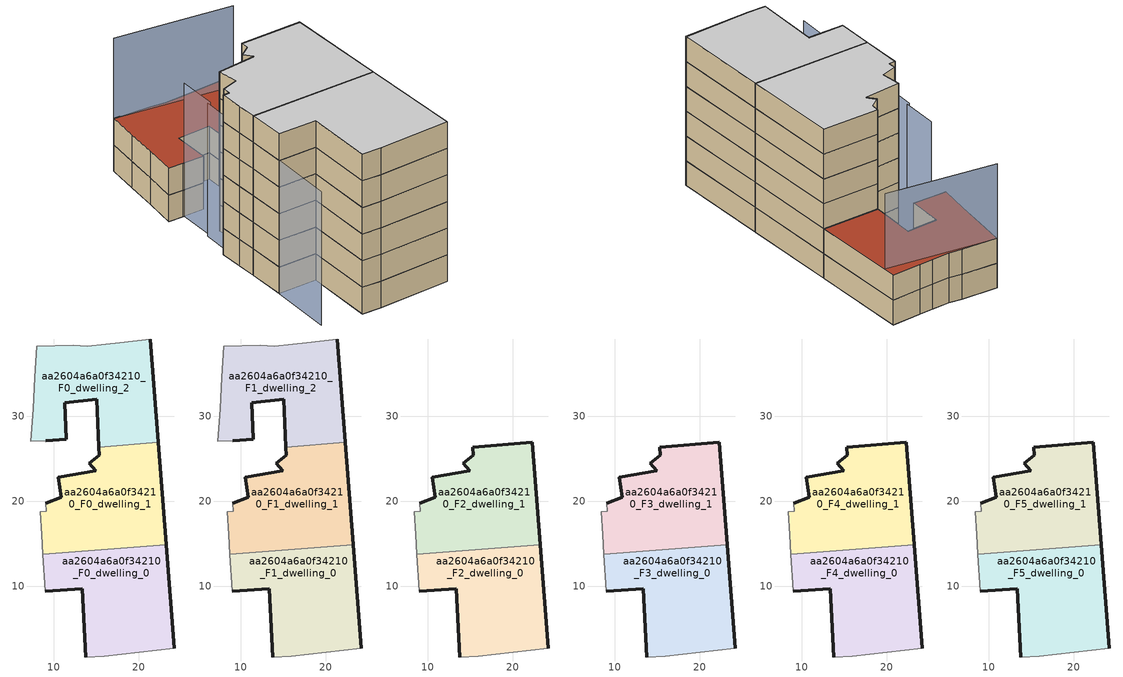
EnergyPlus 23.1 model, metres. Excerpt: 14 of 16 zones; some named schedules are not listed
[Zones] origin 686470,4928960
aa2604a6a0f34210_F0_dwelling_0
 floor ground (EU_floor_Construction): 24.16,2.72 23.22,14.89 8.69,13.77 8.98,9.4 13.36,9.73 13.74,1.69 15.95,1.8 z0
 wall outside (EU_wall_Construction): 13.74,1.69 13.36,9.73 8.98,9.4 / 23.22,14.89 24.16,2.72 z0:3
 wall adiabatic (EU_wall_Construction): 8.98,9.4 8.69,13.77 / 24.16,2.72 15.95,1.8 13.74,1.69 z0:3
 wall to aa2604a6a0f34210_F0_dwelling_1 (EU_wall_Construction): 8.69,13.77 23.22,14.89 z0:3
aa2604a6a0f34210_F0_dwelling_1
 floor ground (EU_floor_Construction): 23.22,14.89 22.3,26.93 15.27,26.39 15.31,25.44 14.15,24.48 14.95,23.6 10.49,22.86 10.89,20.5 9.04,19.77 9.13,18.84 8.37,18.78 8.55,16.07 8.69,13.77 z0
 wall outside (EU_wall_Construction): 9.04,19.77 10.89,20.5 10.49,22.86 14.95,23.6 14.15,24.48 15.31,25.44 15.27,26.39 / 22.3,26.93 23.22,14.89 z0:3
 wall adiabatic (EU_wall_Construction): 8.69,13.77 8.55,16.07 8.37,18.78 9.13,18.84 9.04,19.77 z0:3
 wall to aa2604a6a0f34210_F0_dwelling_2 (EU_wall_Construction): 15.27,26.39 22.3,26.93 z0:3
aa2604a6a0f34210_F0_dwelling_2
 floor ground (EU_floor_Construction): 22.3,26.93 21.34,39.1 17.77,38.66 16.1,38.46 13.91,38.24 12.3,38.34 7.96,38.26 7.76,34.59 7.55,30.92 7.28,27.08 9.03,27.15 11.48,27.32 11.29,31.59 15.06,32.02 15.27,26.39 z0
 wall outside (EU_wall_Construction): 21.34,39.1 22.3,26.93 / 15.27,26.39 15.06,32.02 11.29,31.59 11.48,27.32 9.03,27.15 z0:3
 wall adiabatic (EU_wall_Construction): 9.03,27.15 7.28,27.08 7.55,30.92 7.76,34.59 7.96,38.26 12.3,38.34 13.91,38.24 16.1,38.46 17.77,38.66 21.34,39.1 z0:3
aa2604a6a0f34210_F1_dwelling_0
 floor to aa2604a6a0f34210_F0_dwelling_0 (EU_floor_Construction): 24.16,2.72 23.22,14.89 8.69,13.77 8.98,9.4 13.36,9.73 13.74,1.69 15.95,1.8 z3
 wall outside (EU_wall_Construction): 13.74,1.69 13.36,9.73 8.98,9.4 / 23.22,14.89 24.16,2.72 z3:6
 wall adiabatic (EU_wall_Construction): 8.98,9.4 8.69,13.77 / 24.16,2.72 15.95,1.8 13.74,1.69 z3:6
 wall to aa2604a6a0f34210_F1_dwelling_1 (EU_wall_Construction): 8.69,13.77 23.22,14.89 z3:6
aa2604a6a0f34210_F1_dwelling_1
 floor to aa2604a6a0f34210_F0_dwelling_1 (EU_floor_Construction): 23.22,14.89 22.3,26.93 15.27,26.39 15.31,25.44 14.15,24.48 14.95,23.6 10.49,22.86 10.89,20.5 9.04,19.77 9.13,18.84 8.37,18.78 8.55,16.07 8.69,13.77 z3
 wall outside (EU_wall_Construction): 9.04,19.77 10.89,20.5 10.49,22.86 14.95,23.6 14.15,24.48 15.31,25.44 15.27,26.39 / 22.3,26.93 23.22,14.89 z3:6
 wall adiabatic (EU_wall_Construction): 8.69,13.77 8.55,16.07 8.37,18.78 9.13,18.84 9.04,19.77 z3:6
 wall to aa2604a6a0f34210_F1_dwelling_2 (EU_wall_Construction): 15.27,26.39 22.3,26.93 z3:6
aa2604a6a0f34210_F1_dwelling_2
 floor to aa2604a6a0f34210_F0_dwelling_2 (EU_floor_Construction): 22.3,26.93 21.34,39.1 17.77,38.66 16.1,38.46 13.91,38.24 12.3,38.34 7.96,38.26 7.76,34.59 7.55,30.92 7.28,27.08 9.03,27.15 11.48,27.32 11.29,31.59 15.06,32.02 15.27,26.39 z3
 wall outside (EU_wall_Construction): 21.34,39.1 22.3,26.93 / 15.27,26.39 15.06,32.02 11.29,31.59 11.48,27.32 9.03,27.15 z3:6
 wall adiabatic (EU_wall_Construction): 9.03,27.15 7.28,27.08 7.55,30.92 7.76,34.59 7.96,38.26 12.3,38.34 13.91,38.24 16.1,38.46 17.77,38.66 21.34,39.1 z3:6
 roof outside (EU_roof_Construction): 21.34,39.1 22.3,26.93 15.27,26.39 15.06,32.02 11.29,31.59 11.48,27.32 9.03,27.15 7.28,27.08 7.55,30.92 7.76,34.59 7.96,38.26 12.3,38.34 13.91,38.24 16.1,38.46 17.77,38.66 z6
aa2604a6a0f34210_F2_dwelling_0
 floor to aa2604a6a0f34210_F1_dwelling_0 (EU_floor_Construction): 24.16,2.72 23.22,14.89 8.69,13.77 8.98,9.4 13.36,9.73 13.74,1.69 15.95,1.8 z6
 wall outside (EU_wall_Construction): 13.74,1.69 13.36,9.73 8.98,9.4 / 23.22,14.89 24.16,2.72 z6:9
 wall adiabatic (EU_wall_Construction): 8.98,9.4 8.69,13.77 / 24.16,2.72 15.95,1.8 13.74,1.69 z6:9
 wall to aa2604a6a0f34210_F2_dwelling_1 (EU_wall_Construction): 8.69,13.77 23.22,14.89 z6:9
aa2604a6a0f34210_F2_dwelling_1
 floor to aa2604a6a0f34210_F1_dwelling_1 (EU_floor_Construction): 23.22,14.89 22.3,26.93 15.27,26.39 15.31,25.44 14.15,24.48 14.95,23.6 10.49,22.86 10.89,20.5 9.04,19.77 9.13,18.84 8.37,18.78 8.55,16.07 8.69,13.77 z6
 wall outside (EU_wall_Construction): 9.04,19.77 10.89,20.5 10.49,22.86 14.95,23.6 14.15,24.48 15.31,25.44 15.27,26.39 22.3,26.93 23.22,14.89 z6:9
 wall adiabatic (EU_wall_Construction): 8.69,13.77 8.55,16.07 8.37,18.78 9.13,18.84 9.04,19.77 z6:9
aa2604a6a0f34210_F3_dwelling_0
 floor to aa2604a6a0f34210_F2_dwelling_0 (EU_floor_Construction): 24.16,2.72 23.22,14.89 8.69,13.77 8.98,9.4 13.36,9.73 13.74,1.69 15.95,1.8 z9
 wall outside (EU_wall_Construction): 13.74,1.69 13.36,9.73 8.98,9.4 / 23.22,14.89 24.16,2.72 z9:12
 wall adiabatic (EU_wall_Construction): 8.98,9.4 8.69,13.77 / 24.16,2.72 15.95,1.8 13.74,1.69 z9:12
 wall to aa2604a6a0f34210_F3_dwelling_1 (EU_wall_Construction): 8.69,13.77 23.22,14.89 z9:12
aa2604a6a0f34210_F3_dwelling_1
 floor to aa2604a6a0f34210_F2_dwelling_1 (EU_floor_Construction): 23.22,14.89 22.3,26.93 15.27,26.39 15.31,25.44 14.15,24.48 14.95,23.6 10.49,22.86 10.89,20.5 9.04,19.77 9.13,18.84 8.37,18.78 8.55,16.07 8.69,13.77 z9
 wall outside (EU_wall_Construction): 9.04,19.77 10.89,20.5 10.49,22.86 14.95,23.6 14.15,24.48 15.31,25.44 15.27,26.39 22.3,26.93 23.22,14.89 z9:12
 wall adiabatic (EU_wall_Construction): 8.69,13.77 8.55,16.07 8.37,18.78 9.13,18.84 9.04,19.77 z9:12
aa2604a6a0f34210_F4_dwelling_0
 floor to aa2604a6a0f34210_F3_dwelling_0 (EU_floor_Construction): 24.16,2.72 23.22,14.89 8.69,13.77 8.98,9.4 13.36,9.73 13.74,1.69 15.95,1.8 z12
 wall outside (EU_wall_Construction): 13.74,1.69 13.36,9.73 8.98,9.4 / 23.22,14.89 24.16,2.72 z12:15
 wall adiabatic (EU_wall_Construction): 8.98,9.4 8.69,13.77 / 24.16,2.72 15.95,1.8 13.74,1.69 z12:15
 wall to aa2604a6a0f34210_F4_dwelling_1 (EU_wall_Construction): 8.69,13.77 23.22,14.89 z12:15
aa2604a6a0f34210_F4_dwelling_1
 floor to aa2604a6a0f34210_F3_dwelling_1 (EU_floor_Construction): 23.22,14.89 22.3,26.93 15.27,26.39 15.31,25.44 14.15,24.48 14.95,23.6 10.49,22.86 10.89,20.5 9.04,19.77 9.13,18.84 8.37,18.78 8.55,16.07 8.69,13.77 z12
 wall outside (EU_wall_Construction): 9.04,19.77 10.89,20.5 10.49,22.86 14.95,23.6 14.15,24.48 15.31,25.44 15.27,26.39 22.3,26.93 23.22,14.89 z12:15
 wall adiabatic (EU_wall_Construction): 8.69,13.77 8.55,16.07 8.37,18.78 9.13,18.84 9.04,19.77 z12:15
aa2604a6a0f34210_F5_dwelling_0
 floor to aa2604a6a0f34210_F4_dwelling_0 (EU_floor_Construction): 24.16,2.72 23.22,14.89 8.69,13.77 8.98,9.4 13.36,9.73 13.74,1.69 15.95,1.8 z15
 wall outside (EU_wall_Construction): 13.74,1.69 13.36,9.73 8.98,9.4 / 23.22,14.89 24.16,2.72 z15:18
 wall adiabatic (EU_wall_Construction): 8.98,9.4 8.69,13.77 / 24.16,2.72 15.95,1.8 13.74,1.69 z15:18
 wall to aa2604a6a0f34210_F5_dwelling_1 (EU_wall_Construction): 8.69,13.77 23.22,14.89 z15:18
 ceiling to aa2604a6a0f34210_F6_dwelling_0 (EU_floor_Construction): 23.22,14.89 24.16,2.72 15.95,1.8 13.74,1.69 13.36,9.73 8.98,9.4 8.69,13.77 z18
aa2604a6a0f34210_F5_dwelling_1
 floor to aa2604a6a0f34210_F4_dwelling_1 (EU_floor_Construction): 23.22,14.89 22.3,26.93 15.27,26.39 15.31,25.44 14.15,24.48 14.95,23.6 10.49,22.86 10.89,20.5 9.04,19.77 9.13,18.84 8.37,18.78 8.55,16.07 8.69,13.77 z15
 wall outside (EU_wall_Construction): 9.04,19.77 10.89,20.5 10.49,22.86 14.95,23.6 14.15,24.48 15.31,25.44 15.27,26.39 22.3,26.93 23.22,14.89 z15:18
 wall adiabatic (EU_wall_Construction): 8.69,13.77 8.55,16.07 8.37,18.78 9.13,18.84 9.04,19.77 z15:18
 ceiling to aa2604a6a0f34210_F6_dwelling_1 (EU_floor_Construction): 22.3,26.93 23.22,14.89 8.69,13.77 8.55,16.07 8.37,18.78 9.13,18.84 9.04,19.77 10.89,20.5 10.49,22.86 14.95,23.6 14.15,24.48 15.31,25.44 15.27,26.39 z18
shading: 8.79,16.12 9.19,2.02 / 9.03,22.63 9.2,16.08 / 9.12,27.15 9.3,22.64 / 21.23,37.43 7.96,38.26 z0:15
[Building]
EU S2 Campaign: North Axis=0; Terrain=City; Solar Distribution=FullExterior
[Site:Location]
Bologna: Latitude=44.5; Longitude=11.25; Time Zone=1; Elevation=37
[SizingPeriod:WeatherFileDays]
AnnualSizingPeriod: Begin Month=1; Begin Day of Month=1; End Month=12; End Day of Month=31; Day of Week for Start Day=Monday; Use Weather File Daylight Saving Period=No; Use Weather File Rain and Snow Indicators=No
[MATERIAL]
EU_InternalMass_Material: Roughness=MediumRough; Thickness=0.1; Conductivity=1; Density=1800; Specific Heat=900; Thermal Absorptance=0.9; Solar Absorptance=0.7; Visible Absorptance=0.7
[MATERIAL:NOMASS] Roughness=MediumRough; Thermal Absorptance=0.9; Solar Absorptance=0.7; Visible Absorptance=0.7
Name | Thermal Resistance
EU_wall_NoMass | 0.905828
EU_roof_NoMass | 0.37593
EU_floor_NoMass | 0.67114
[CONSTRUCTION]
EU_wall_Construction: EU_wall_NoMass
EU_roof_Construction: EU_roof_NoMass
EU_floor_Construction: EU_floor_NoMass
EU_InternalMass_Construction: EU_InternalMass_Material
[ZONE] Type=1; Multiplier=1; Ceiling Height=autocalculate; Floor Area=autocalculate; Part of Total Floor Area=Yes
Name | Volume
aa2604a6a0f34210_F0_dwelling_0; aa2604a6a0f34210_F1_dwelling_0; aa2604a6a0f34210_F2_dwelling_0; aa2604a6a0f34210_F3_dwelling_0; aa2604a6a0f34210_F4_dwelling_0; aa2604a6a0f34210_F5_dwelling_0; aa2604a6a0f34210_F1_dwelling_2 | 440.001
aa2604a6a0f34210_F0_dwelling_1 | 439.991
aa2604a6a0f34210_F1_dwelling_1; aa2604a6a0f34210_F2_dwelling_1; aa2604a6a0f34210_F3_dwelling_1; aa2604a6a0f34210_F4_dwelling_1; aa2604a6a0f34210_F5_dwelling_1 | 439.99
aa2604a6a0f34210_F0_dwelling_2 | 440.003
[INTERNALMASS] Construction=EU_InternalMass_Construction
Name | Zone or ZoneList | Surface Area
aa2604a6a0f34210_F0_dwelling_0_EU_InternalMass | aa2604a6a0f34210_F0_dwelling_0 | 146.667
aa2604a6a0f34210_F0_dwelling_1_EU_InternalMass | aa2604a6a0f34210_F0_dwelling_1 | 146.664
aa2604a6a0f34210_F0_dwelling_2_EU_InternalMass | aa2604a6a0f34210_F0_dwelling_2 | 146.667
aa2604a6a0f34210_F1_dwelling_0_EU_InternalMass | aa2604a6a0f34210_F1_dwelling_0 | 146.667
aa2604a6a0f34210_F1_dwelling_1_EU_InternalMass | aa2604a6a0f34210_F1_dwelling_1 | 146.664
aa2604a6a0f34210_F1_dwelling_2_EU_InternalMass | aa2604a6a0f34210_F1_dwelling_2 | 146.667
aa2604a6a0f34210_F2_dwelling_0_EU_InternalMass | aa2604a6a0f34210_F2_dwelling_0 | 220.002
aa2604a6a0f34210_F2_dwelling_1_EU_InternalMass | aa2604a6a0f34210_F2_dwelling_1 | 219.993
aa2604a6a0f34210_F3_dwelling_0_EU_InternalMass | aa2604a6a0f34210_F3_dwelling_0 | 220.002
aa2604a6a0f34210_F3_dwelling_1_EU_InternalMass | aa2604a6a0f34210_F3_dwelling_1 | 219.993
aa2604a6a0f34210_F4_dwelling_0_EU_InternalMass | aa2604a6a0f34210_F4_dwelling_0 | 220.002
aa2604a6a0f34210_F4_dwelling_1_EU_InternalMass | aa2604a6a0f34210_F4_dwelling_1 | 219.993
aa2604a6a0f34210_F5_dwelling_0_EU_InternalMass | aa2604a6a0f34210_F5_dwelling_0 | 220.002
aa2604a6a0f34210_F5_dwelling_1_EU_InternalMass | aa2604a6a0f34210_F5_dwelling_1 | 219.993
[OTHEREQUIPMENT] Fuel Type=Electricity; Design Level Calculation Method=Watts/Area; Power per Zone Floor Area=1; Fraction Latent=0; Fraction Radiant=0; Fraction Lost=0; Carbon Dioxide Generation Rate=0; EndUse Subcategory=EU_Step8_InternalGains
Name | Zone or ZoneList or Space or SpaceList | Schedule
EU_Step8_InternalGain_aa2604a6a0f34210_F0_dwelling_0_f000 | aa2604a6a0f34210_F0_dwelling_0 | EU_Step8_GainSchedule_aa2604a6a0f34210_F0_dwelling_0_f000
EU_Step8_InternalGain_aa2604a6a0f34210_F0_dwelling_1_f000 | aa2604a6a0f34210_F0_dwelling_1 | EU_Step8_GainSchedule_aa2604a6a0f34210_F0_dwelling_1_f000
EU_Step8_InternalGain_aa2604a6a0f34210_F0_dwelling_2_f000 | aa2604a6a0f34210_F0_dwelling_2 | EU_Step8_GainSchedule_aa2604a6a0f34210_F0_dwelling_2_f000
EU_Step8_InternalGain_aa2604a6a0f34210_F1_dwelling_0_f000 | aa2604a6a0f34210_F1_dwelling_0 | EU_Step8_GainSchedule_aa2604a6a0f34210_F1_dwelling_0_f000
EU_Step8_InternalGain_aa2604a6a0f34210_F1_dwelling_1_f000 | aa2604a6a0f34210_F1_dwelling_1 | EU_Step8_GainSchedule_aa2604a6a0f34210_F1_dwelling_1_f000
EU_Step8_InternalGain_aa2604a6a0f34210_F1_dwelling_2_f000 | aa2604a6a0f34210_F1_dwelling_2 | EU_Step8_GainSchedule_aa2604a6a0f34210_F1_dwelling_2_f000
EU_Step8_InternalGain_aa2604a6a0f34210_F2_dwelling_0_f000 | aa2604a6a0f34210_F2_dwelling_0 | EU_Step8_GainSchedule_aa2604a6a0f34210_F2_dwelling_0_f000
EU_Step8_InternalGain_aa2604a6a0f34210_F2_dwelling_1_f000 | aa2604a6a0f34210_F2_dwelling_1 | EU_Step8_GainSchedule_aa2604a6a0f34210_F2_dwelling_1_f000
EU_Step8_InternalGain_aa2604a6a0f34210_F3_dwelling_0_f000 | aa2604a6a0f34210_F3_dwelling_0 | EU_Step8_GainSchedule_aa2604a6a0f34210_F3_dwelling_0_f000
EU_Step8_InternalGain_aa2604a6a0f34210_F3_dwelling_1_f000 | aa2604a6a0f34210_F3_dwelling_1 | EU_Step8_GainSchedule_aa2604a6a0f34210_F3_dwelling_1_f000
EU_Step8_InternalGain_aa2604a6a0f34210_F4_dwelling_0_f000 | aa2604a6a0f34210_F4_dwelling_0 | EU_Step8_GainSchedule_aa2604a6a0f34210_F4_dwelling_0_f000
EU_Step8_InternalGain_aa2604a6a0f34210_F4_dwelling_1_f000 | aa2604a6a0f34210_F4_dwelling_1 | EU_Step8_GainSchedule_aa2604a6a0f34210_F4_dwelling_1_f000
EU_Step8_InternalGain_aa2604a6a0f34210_F5_dwelling_0_f000 | aa2604a6a0f34210_F5_dwelling_0 | EU_Step8_GainSchedule_aa2604a6a0f34210_F5_dwelling_0_f000
EU_Step8_InternalGain_aa2604a6a0f34210_F5_dwelling_1_f000 | aa2604a6a0f34210_F5_dwelling_1 | EU_Step8_GainSchedule_aa2604a6a0f34210_F5_dwelling_1_f000
[ZONEVENTILATION:DESIGNFLOWRATE] Schedule=EU_AlwaysOn; Design Flow Rate Calculation Method=AirChanges/Hour; Air Changes per Hour=0.73129; Ventilation Type=Natural; Fan Pressure Rise=0; Fan Total Efficiency=1; Constant Term Coefficient=1; Temperature Term Coefficient=0; Velocity Term Coefficient=0; Velocity Squared Term Coefficient=0; Minimum Indoor Temperature=-100; Maximum Indoor Temperature=100; Delta Temperature=-100; Minimum Outdoor Temperature=-100; Maximum Outdoor Temperature=100; Maximum Wind Speed=40
Name | Zone or ZoneList or Space or SpaceList
EU_ConstantAir_aa2604a6a0f34210_F0_dwelling_0 | aa2604a6a0f34210_F0_dwelling_0
EU_ConstantAir_aa2604a6a0f34210_F0_dwelling_1 | aa2604a6a0f34210_F0_dwelling_1
EU_ConstantAir_aa2604a6a0f34210_F0_dwelling_2 | aa2604a6a0f34210_F0_dwelling_2
EU_ConstantAir_aa2604a6a0f34210_F1_dwelling_0 | aa2604a6a0f34210_F1_dwelling_0
EU_ConstantAir_aa2604a6a0f34210_F1_dwelling_1 | aa2604a6a0f34210_F1_dwelling_1
EU_ConstantAir_aa2604a6a0f34210_F1_dwelling_2 | aa2604a6a0f34210_F1_dwelling_2
EU_ConstantAir_aa2604a6a0f34210_F2_dwelling_0 | aa2604a6a0f34210_F2_dwelling_0
EU_ConstantAir_aa2604a6a0f34210_F2_dwelling_1 | aa2604a6a0f34210_F2_dwelling_1
EU_ConstantAir_aa2604a6a0f34210_F3_dwelling_0 | aa2604a6a0f34210_F3_dwelling_0
EU_ConstantAir_aa2604a6a0f34210_F3_dwelling_1 | aa2604a6a0f34210_F3_dwelling_1
EU_ConstantAir_aa2604a6a0f34210_F4_dwelling_0 | aa2604a6a0f34210_F4_dwelling_0
EU_ConstantAir_aa2604a6a0f34210_F4_dwelling_1 | aa2604a6a0f34210_F4_dwelling_1
EU_ConstantAir_aa2604a6a0f34210_F5_dwelling_0 | aa2604a6a0f34210_F5_dwelling_0
EU_ConstantAir_aa2604a6a0f34210_F5_dwelling_1 | aa2604a6a0f34210_F5_dwelling_1
[HVACTEMPLATE:THERMOSTAT] Constant Heating Setpoint=20; Constant Cooling Setpoint=50
EU_HeatOnly_aa2604a6a0f34210_F0_dwelling_0; EU_HeatOnly_aa2604a6a0f34210_F0_dwelling_1; EU_HeatOnly_aa2604a6a0f34210_F0_dwelling_2; EU_HeatOnly_aa2604a6a0f34210_F1_dwelling_0; EU_HeatOnly_aa2604a6a0f34210_F1_dwelling_1; EU_HeatOnly_aa2604a6a0f34210_F1_dwelling_2; EU_HeatOnly_aa2604a6a0f34210_F2_dwelling_0; EU_HeatOnly_aa2604a6a0f34210_F2_dwelling_1; EU_HeatOnly_aa2604a6a0f34210_F3_dwelling_0; EU_HeatOnly_aa2604a6a0f34210_F3_dwelling_1; EU_HeatOnly_aa2604a6a0f34210_F4_dwelling_0; EU_HeatOnly_aa2604a6a0f34210_F4_dwelling_1; EU_HeatOnly_aa2604a6a0f34210_F5_dwelling_0; EU_HeatOnly_aa2604a6a0f34210_F5_dwelling_1; EU_HeatOnly_aa2604a6a0f34210_F6_dwelling_0; EU_HeatOnly_aa2604a6a0f34210_F6_dwelling_1
[HVACTEMPLATE:ZONE:IDEALLOADSAIRSYSTEM] System Availability Schedule=EU_AlwaysOn; Maximum Heating Supply Air Temperature=50; Minimum Cooling Supply Air Temperature=13; Maximum Heating Supply Air Humidity Ratio=0.0156; Minimum Cooling Supply Air Humidity Ratio=0.0077; Heating Limit=NoLimit; Cooling Limit=NoLimit; Heating Availability Schedule=EU_AlwaysOn; Cooling Availability Schedule=EU_CoolingOff; Dehumidification Control Type=ConstantSensibleHeatRatio; Cooling Sensible Heat Ratio=0.7; Dehumidification Setpoint=60; Humidification Control Type=None; Humidification Setpoint=30; Outdoor Air Method=None; Outdoor Air Flow Rate per Person=0.00944; Outdoor Air Flow Rate per Zone Floor Area=0; Outdoor Air Flow Rate per Zone=0; Demand Controlled Ventilation Type=None; Outdoor Air Economizer Type=NoEconomizer; Heat Recovery Type=None; Sensible Heat Recovery Effectiveness=0.7; Latent Heat Recovery Effectiveness=0.65
Name | Template Thermostat
aa2604a6a0f34210_F0_dwelling_0 | EU_HeatOnly_aa2604a6a0f34210_F0_dwelling_0
aa2604a6a0f34210_F0_dwelling_1 | EU_HeatOnly_aa2604a6a0f34210_F0_dwelling_1
aa2604a6a0f34210_F0_dwelling_2 | EU_HeatOnly_aa2604a6a0f34210_F0_dwelling_2
aa2604a6a0f34210_F1_dwelling_0 | EU_HeatOnly_aa2604a6a0f34210_F1_dwelling_0
aa2604a6a0f34210_F1_dwelling_1 | EU_HeatOnly_aa2604a6a0f34210_F1_dwelling_1
aa2604a6a0f34210_F1_dwelling_2 | EU_HeatOnly_aa2604a6a0f34210_F1_dwelling_2
aa2604a6a0f34210_F2_dwelling_0 | EU_HeatOnly_aa2604a6a0f34210_F2_dwelling_0
aa2604a6a0f34210_F2_dwelling_1 | EU_HeatOnly_aa2604a6a0f34210_F2_dwelling_1
aa2604a6a0f34210_F3_dwelling_0 | EU_HeatOnly_aa2604a6a0f34210_F3_dwelling_0
aa2604a6a0f34210_F3_dwelling_1 | EU_HeatOnly_aa2604a6a0f34210_F3_dwelling_1
aa2604a6a0f34210_F4_dwelling_0 | EU_HeatOnly_aa2604a6a0f34210_F4_dwelling_0
aa2604a6a0f34210_F4_dwelling_1 | EU_HeatOnly_aa2604a6a0f34210_F4_dwelling_1
aa2604a6a0f34210_F5_dwelling_0 | EU_HeatOnly_aa2604a6a0f34210_F5_dwelling_0
aa2604a6a0f34210_F5_dwelling_1 | EU_HeatOnly_aa2604a6a0f34210_F5_dwelling_1
[SIZING:ZONE] Zone Cooling Design Supply Air Temperature Input Method=SupplyAirTemperature; Zone Cooling Design Supply Air Temperature=13; Zone Heating Design Supply Air Temperature Input Method=SupplyAirTemperature; Zone Heating Design Supply Air Temperature=50; Zone Cooling Design Supply Air Humidity Ratio=0.008; Zone Heating Design Supply Air Humidity Ratio=0.008; Cooling Design Air Flow Method=DesignDay; Cooling Design Air Flow Rate=0; Cooling Minimum Air Flow per Zone Floor Area=0.000762; Cooling Minimum Air Flow=0; Cooling Minimum Air Flow Fraction=0.2; Heating Design Air Flow Method=DesignDay; Heating Design Air Flow Rate=0; Heating Maximum Air Flow per Zone Floor Area=0.002032; Heating Maximum Air Flow=0.141576; Heating Maximum Air Flow Fraction=0.3; Account for Dedicated Outdoor Air System=No; Dedicated Outdoor Air System Control Strategy=NeutralSupplyAir; Dedicated Outdoor Air Low Setpoint Temperature for Design=autosize; Dedicated Outdoor Air High Setpoint Temperature for Design=autosize; Zone Load Sizing Method=Sensible Load Only No Latent Load; Zone Latent Cooling Design Supply Air Humidity Ratio Input Method=HumidityRatioDifference; Zone Cooling Design Supply Air Humidity Ratio Difference=0.005; Zone Latent Heating Design Supply Air Humidity Ratio Input Method=HumidityRatioDifference; Zone Humidification Design Supply Air Humidity Ratio Difference=0.005
aa2604a6a0f34210_F0_dwelling_0; aa2604a6a0f34210_F0_dwelling_1; aa2604a6a0f34210_F0_dwelling_2; aa2604a6a0f34210_F1_dwelling_0; aa2604a6a0f34210_F1_dwelling_1; aa2604a6a0f34210_F1_dwelling_2; aa2604a6a0f34210_F2_dwelling_0; aa2604a6a0f34210_F2_dwelling_1; aa2604a6a0f34210_F3_dwelling_0; aa2604a6a0f34210_F3_dwelling_1
